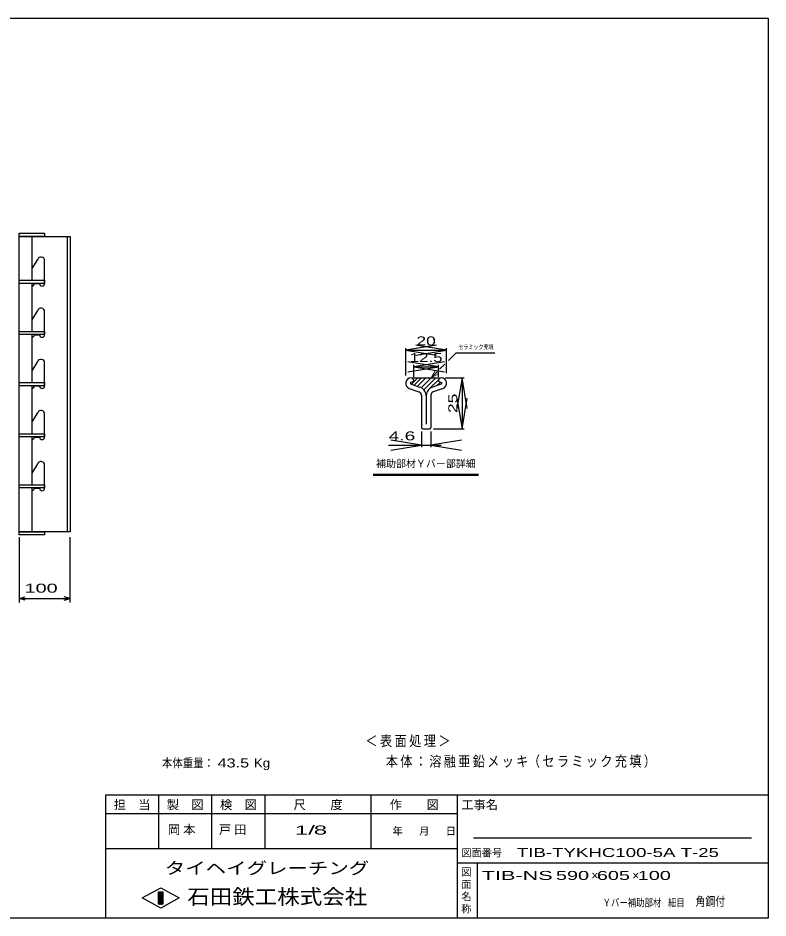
# Model space of a CAD drawing. Units: millimetres at full size, sheet at 1:8, with parts at other scales. Extents: x -1456 to 1389, y -1026 to 839.
# Drawn here: x -78 to 1389, y -921 to 839 of the extents above; entities that cross this region are included whole.
import ezdxf
from ezdxf.enums import TextEntityAlignment as Align

# ---------------------------------------------------------------- set-up
doc = ezdxf.new("R2010")
doc.units = ezdxf.units.MM
doc.header["$LTSCALE"] = 8
for name, color, linetype, lineweight in [('CADPAC_LAYER_0000', 150, 'Continuous', 25), ('CADPAC_LAYER_0016', 3, 'Continuous', 25), ('CADPAC_LAYER_0022', 4, 'Continuous', 25), ('CADPAC_LAYER_0080', 4, 'Continuous', 25), ('CADPAC_LAYER_0082', 4, 'Continuous', 25)]:
    doc.layers.add(name, color=color, linetype=linetype, lineweight=lineweight)
doc.styles.add('ベクトル', font='')
doc.styles.get('ベクトル').set_extended_font_data('ベクトル')

# ---------------------------------------------------------------- blocks, each defined once
blk = doc.blocks.new('open_arrow')
at = {"color": 0, "linetype": 'Continuous', "lineweight": -2}
blk.add_lwpolyline([(7.5, 1.25), (0, 0), (7.5, -1.25)], dxfattribs=at)

msp = doc.modelspace()

# ---------------------------------------------------------------- linework, layer by layer
at = {"layer": 'CADPAC_LAYER_0000'}
for p, q in [((-1379.2, 838.8), (1388.8, 838.8)), ((1388.8, 838.8), (1388.8, -921.2)), ((1388.8, -681.2), (92.8, -681.2)), ((92.8, -681.2), (92.8, -921.2)), ((196.8, -681.2), (196.8, -785.2)), ((300.8, -785.2), (300.8, -681.2)), ((404.8, -681.2), (404.8, -785.2)), ((612.8, -785.2), (612.8, -681.2)), ((780.8, -681.2), (780.8, -921.2)), ((780.8, -717.2), (92.8, -717.2)), ((1356.8, -765.2), (812.8, -765.2)), ((92.8, -785.2), (780.8, -785.2)), ((780.8, -813.2), (1388.8, -813.2)), ((820.8, -921.2), (820.8, -813.2)), ((164.8, -882), (200.8, -862)), ((200.8, -862), (236.8, -882)), ((196.8, -870), (204.8, -870)), ((196.8, -894), (196.8, -870)), ((196.8, -870), (198.4, -870)), ((198.4, -870), (198.4, -894)), ((200, -894), (200, -870)), ((200, -870), (201.6, -870)), ((201.6, -870), (201.6, -894)), ((203.2, -894), (203.2, -870)), ((203.2, -870), (204.8, -870)), ((204.8, -870), (204.8, -894)), ((204.8, -870), (204.8, -894)), ((200.8, -902), (164.8, -882)), ((204.8, -894), (196.8, -894)), ((198.4, -894), (200, -894)), ((236.8, -882), (200.8, -902)), ((201.6, -894), (203.2, -894)), ((1388.8, -921.2), (-1379.2, -921.2))]:
    msp.add_line(p, q, dxfattribs=at)
at = {"layer": 'CADPAC_LAYER_0016'}
for p, q in [((-76.3, 417.8), (-26.3, 417.8)), ((-76.3, 411.8), (-76.3, 417.8)), ((-26.3, 411.8), (-76.3, 411.8)), ((-76.3, 411.8), (23.7, 411.8)), ((-76.3, -166.2), (-76.3, 411.8)), ((-51.3, 411.8), (-51.3, 325.8)), ((-26.3, 417.8), (-26.3, 411.8)), ((17.7, 411.8), (17.7, -166.2)), ((23.7, 411.8), (23.7, -166.2)), ((-50.8, 348.8), (-39.8, 366.8)), ((-26.222, 319.406), (-26.222, 364.406)), ((-76.3, 325.8), (-26.3, 325.8)), ((-76.3, 319.8), (-76.3, 325.8)), ((-26.3, 319.8), (-76.3, 319.8)), ((-51.3, 319.8), (-51.3, 225.8)), ((-46.222, 319.406), (-36.222, 319.406)), ((-26.3, 325.8), (-26.3, 319.8)), ((-50.8, 248.8), (-39.8, 266.8)), ((-26.222, 219.406), (-26.222, 264.406)), ((-76.3, 225.8), (-26.3, 225.8)), ((-76.3, 219.8), (-76.3, 225.8)), ((-26.3, 219.8), (-76.3, 219.8)), ((-51.3, 219.8), (-51.3, 125.8)), ((-46.222, 219.406), (-36.222, 219.406)), ((-26.3, 225.8), (-26.3, 219.8)), ((-50.8, 148.8), (-39.8, 166.8)), ((-26.222, 119.406), (-26.222, 164.406)), ((-76.3, 125.8), (-26.3, 125.8)), ((-76.3, 119.8), (-76.3, 125.8)), ((-26.3, 125.8), (-26.3, 119.8)), ((-26.3, 119.8), (-76.3, 119.8)), ((-51.3, 119.8), (-51.3, 25.8)), ((-46.222, 119.406), (-36.222, 119.406)), ((-50.8, 48.8), (-39.8, 66.8)), ((-26.222, 19.406), (-26.222, 64.406)), ((-76.3, 25.8), (-26.3, 25.8)), ((-76.3, 19.8), (-76.3, 25.8)), ((-26.3, 19.8), (-76.3, 19.8)), ((-51.3, 19.8), (-51.3, -74.2)), ((-46.222, 19.406), (-36.222, 19.406)), ((-26.3, 25.8), (-26.3, 19.8)), ((-50.8, -51.2), (-39.8, -33.2)), ((-26.222, -80.594), (-26.222, -35.594)), ((-76.3, -74.2), (-26.3, -74.2)), ((-76.3, -80.2), (-76.3, -74.2)), ((-26.3, -80.2), (-76.3, -80.2)), ((-51.3, -80.2), (-51.3, -166.2)), ((-46.222, -80.594), (-36.222, -80.594)), ((-26.3, -74.2), (-26.3, -80.2)), ((-76.3, -166.2), (-26.3, -166.2)), ((-76.3, -172.2), (-76.3, -166.2)), ((23.7, -166.2), (-76.3, -166.2)), ((-26.3, -172.2), (-76.3, -172.2)), ((-26.3, -166.2), (-26.3, -172.2))]:
    msp.add_line(p, q, dxfattribs=at)
for centre, radius, start, end in [((-33.222, 364.406), 7, 0, 160), ((-51.222, 319.406), 5, 270, 0), ((-31.222, 319.406), 5, 180, 0), ((-33.222, 264.406), 7, 0, 160), ((-51.222, 219.406), 5, 270, 0), ((-31.222, 219.406), 5, 180, 0), ((-33.222, 164.406), 7, 0, 160), ((-51.222, 119.406), 5, 270, 0), ((-31.222, 119.406), 5, 180, 0), ((-33.222, 64.406), 7, 0, 160), ((-51.222, 19.406), 5, 270, 0), ((-31.222, 19.406), 5, 180, 0), ((-33.222, -35.594), 7, 0, 160), ((-51.222, -80.594), 5, 270, 0), ((-31.222, -80.594), 5, 180, 0)]:
    msp.add_arc(centre, radius, start, end, dxfattribs=at)
at = {"layer": 'CADPAC_LAYER_0022'}
for p, q in [((-76.3, -176.2), (-76.3, -304.2)), ((23.7, -304.2), (23.7, -176.2)), ((-76.3, -296.2), (-64.3, -293)), ((-64.3, -299.4), (-76.3, -296.2)), ((-76.3, -296.2), (23.7, -296.2)), ((23.7, -296.2), (11.7, -293)), ((11.7, -299.4), (23.7, -296.2))]:
    msp.add_line(p, q, dxfattribs=at)
at = {"layer": 'CADPAC_LAYER_0080'}
for p, q in [((680.054, 139.728), (680.054, 193.209)), ((680.054, 189.209), (760.062, 189.209)), ((760.062, 144.413), (760.062, 193.209)), ((763.743, 169.047), (779.003, 184.307)), ((779.003, 184.307), (854.203, 184.307)), ((695.982, 136.86), (695.982, 160.706)), ((744.142, 136.86), (744.142, 160.706)), ((746.502, 151.806), (756.461, 161.766)), ((695.982, 156.706), (744.142, 156.706)), ((729.849, 135.154), (741.361, 146.666)), ((757.483, 135.291), (794.3, 135.291)), ((790.3, 135.291), (790.3, 35.26)), ((734.462, 35.26), (794.3, 35.26)), ((710.862, 30.06), (710.862, -0.456)), ((729.262, 30.06), (729.262, -0.456)), ((646.218, 3.544), (749.262, 3.544))]:
    msp.add_line(p, q, dxfattribs=at)
at = {"layer": 'CADPAC_LAYER_0080', "lineweight": 13}
for p, q in [((737.849, 149.011), (729.849, 135.154)), ((729.849, 135.154), (743.706, 143.154))]:
    msp.add_line(p, q, dxfattribs=at)
at = {"layer": 'CADPAC_LAYER_0080', "color": 3}
for p, q in [((689.602, 123.265), (706.867, 117.191)), ((695.982, 128.86), (690.241, 126.06)), ((695.982, 129.765), (695.982, 128.86)), ((750.523, 123.265), (733.257, 117.191)), ((744.142, 129.765), (744.142, 128.86)), ((744.142, 128.86), (749.884, 126.06)), ((686.588, 114.572), (706.056, 107.737)), ((753.536, 114.572), (734.068, 107.737)), ((710.862, 100.946), (710.862, 38.06)), ((720.062, 100.743), (720.062, 44.46)), ((729.262, 100.946), (729.262, 38.06)), ((713.662, 35.26), (726.462, 35.26))]:
    msp.add_line(p, q, dxfattribs=at)
at = {"layer": 'CADPAC_LAYER_0080', "color": 2}
for p, q in [((704.041, 135.154), (691.488, 122.601)), ((692.422, 135.154), (748.603, 135.154)), ((711.109, 135.154), (696.717, 120.762)), ((719.783, 135.154), (703.133, 118.504)), ((729.849, 135.154), (710.426, 115.731)), ((739.166, 135.154), (715.601, 111.589)), ((744.709, 132.023), (725.566, 112.88)), ((748.084, 126.938), (741.093, 119.947))]:
    msp.add_line(p, q, dxfattribs=at)
at = {"layer": 'CADPAC_LAYER_0080', "color": 3}
for centre, radius, start, end in [((690.863, 124.49), 10.8, 90.98376, 246.6845), ((690.892, 124.44), 1.746, 111.91371, 222.3257), ((690.192, 129.513), 5.796, 2.49733, 85.54684), ((749.933, 129.513), 5.796, 94.45316, 177.50267), ((749.262, 124.49), 10.8, 293.3155, 89.01624), ((749.232, 124.44), 1.746, 317.6743, 68.08629), ((703.662, 100.946), 7.2, 0, 70.57922), ((701.702, 99.531), 18.4, 3.77866, 73.69731), ((738.422, 99.531), 18.4, 106.30269, 176.22134), ((736.462, 100.946), 7.2, 109.42078, 180), ((713.662, 38.06), 2.8, 180, 270), ((726.462, 38.06), 2.8, 270, 0)]:
    msp.add_arc(centre, radius, start, end, dxfattribs=at)
at = {"layer": 'CADPAC_LAYER_0082'}
for p, q in [((616.138, -53.099), (822.546, -53.099)), ((616.138, -55.099), (822.546, -55.099))]:
    msp.add_line(p, q, dxfattribs=at)

# ---------------------------------------------------------------- block references
at = {"layer": 'CADPAC_LAYER_0080', "xscale": 8, "yscale": 8}
for p in [(680.054, 189.209), (695.982, 156.706), (729.262, 3.544)]:
    msp.add_blockref('open_arrow', p, dxfattribs=at)
for p, rotation in [((760.062, 189.209), 180), ((744.142, 156.706), 180), ((790.3, 135.291), 270), ((790.3, 35.26), 90), ((710.862, 3.544), 180)]:
    msp.add_blockref('open_arrow', p, dxfattribs=dict(at, rotation=rotation))

# ---------------------------------------------------------------- texts
at = {"layer": 'CADPAC_LAYER_0000', "style": 'ベクトル'}
for s, height, p in [('担\u3000当', 17.6, (108.8, -699.6)), ('製\u3000図', 17.6, (212.8, -699.6)), ('検\u3000図', 17.6, (316.8, -699.6)), ('尺\u3000\u3000度', 17.6, (460.8, -699.6)), ('作\u3000\u3000図', 17.6, (648.8, -699.6)), ('工事名', 17.6, (788.8, -699.6)), ('年', 14.66, (654.4, -751.2)), ('月', 14.66, (706.4, -751.2)), ('日', 14.66, (758.4, -751.2)), ('図面番号', 14.66, (788.8, -793.6)), ('図', 14.66, (788.8, -831.2)), ('面', 14.66, (788.8, -855.2)), ('名', 14.66, (788.8, -879.2)), ('称', 14.66, (788.8, -903.2))]:
    msp.add_text(s, height=height, dxfattribs=at).set_placement(p, align=Align.MIDDLE_LEFT)
at = {"layer": 'CADPAC_LAYER_0000', "color": 222, "style": 'ベクトル'}
for s, height, width, p in [('タイヘイグレーチング', 23.46, 1.25, (208.8, -823.6)), ('石田鉄工株式会社', 29.33, 1.1, (252.8, -879.6))]:
    msp.add_text(s, height=height, dxfattribs=dict(at, width=width)).set_placement(p, align=Align.MIDDLE_LEFT)
at = {"layer": 'CADPAC_LAYER_0022', "color": 2, "style": 'ベクトル'}
for s, height, width, p in [(' 100 ', 17.6, 1.65, (-76.3, -276.2)), ('本体重量：', 17.6, 0.85, (203.2, -618)), (' 43.5', 17.6, 1.35, (303.2, -618)), ('Kg', 17.6, 1.1, (383.2, -618)), ('1/', 17.6, 2, (463.2, -749.2)), (' 8 ', 17.6, 2, (487.2, -749.2)), ('TIB-TYKHC100-5A T-25', 17.6, 1.55, (897.6, -793.2)), ('TIB-NS ', 17.6, 1.8, (828.8, -838)), (' 590 ', 17.6, 1.65, (963.2, -838)), (' 605 ', 17.6, 1.65, (1043.2, -838)), (' 100 ', 17.6, 1.65, (1123.2, -838)), ('\u3000Ｙバー補助部材', 14.66, 0.8, (1048.8, -891.2)), ('\u3000細目', 14.66, 0.8, (1176.8, -891.2))]:
    msp.add_text(s, height=height, dxfattribs=dict(at, width=width)).set_placement(p, align=Align.MIDDLE_LEFT)
for p in [(1043.2, -838), (1123.2, -838)]:
    msp.add_text('×', height=17.6, dxfattribs=at).set_placement(p, align=Align.MIDDLE_LEFT)
at = {"layer": 'CADPAC_LAYER_0022', "color": 2, "style": 'ベクトル', "width": 0.8}
msp.add_text('角鋼付', height=17.6, dxfattribs=at).set_placement((1247.193, -879.832), align=Align.TOP_LEFT)
at = {"layer": 'CADPAC_LAYER_0022', "color": 2, "attachment_point": 4, "style": 'ベクトル'}
for s, insert, char_height in [('\\T1.2;\\W0.85;＜表面処理＞', (601.2, -576), 20.53), ('\\T1.19;\\W0.85;本体：溶融亜鉛メッキ', (641.2, -616), 20.53), ('\\T1.19;\\W0.85;（セラミック充填）', (919.2, -616), 20.53), ('\\T1.25;岡本\u3000', (214.8, -749.2), 17.6), ('\\T1.25;戸田\u3000', (314.8, -749.2), 17.6)]:
    msp.add_mtext(s, dxfattribs=dict(at, insert=insert, char_height=char_height))
at = {"layer": 'CADPAC_LAYER_0080', "style": 'ベクトル'}
for s, width, p in [('20', 1.45, (720.058, 193.209)), ('12.5', 1.4, (720.062, 160.706))]:
    msp.add_text(s, height=17.6, dxfattribs=dict(at, width=width)).set_placement(p, align=Align.BOTTOM_CENTER)
at = {"layer": 'CADPAC_LAYER_0080', "color": 2, "style": 'ベクトル', "width": 0.8}
msp.add_text('セラミック充填', height=8.798, dxfattribs=at).set_placement((783.003, 188.307), align=Align.BOTTOM_LEFT)
at = {"layer": 'CADPAC_LAYER_0080', "style": 'ベクトル', "width": 1.45}
msp.add_text('25', height=17.6, rotation=90, dxfattribs=at).set_placement((786.3, 85.276), align=Align.BOTTOM_CENTER)
at = {"layer": 'CADPAC_LAYER_0080', "style": 'ベクトル', "width": 1.6}
msp.add_text('4.6', height=17.6, dxfattribs=at).set_placement((698.862, 7.544), align=Align.BOTTOM_RIGHT)
at = {"layer": 'CADPAC_LAYER_0082', "color": 2, "style": 'ベクトル'}
msp.add_text('補助部材Ｙバー部詳細', height=14.31, dxfattribs=at).set_placement((621.99, -32.635), align=Align.MIDDLE_LEFT)

doc.saveas('drawing.dxf')
